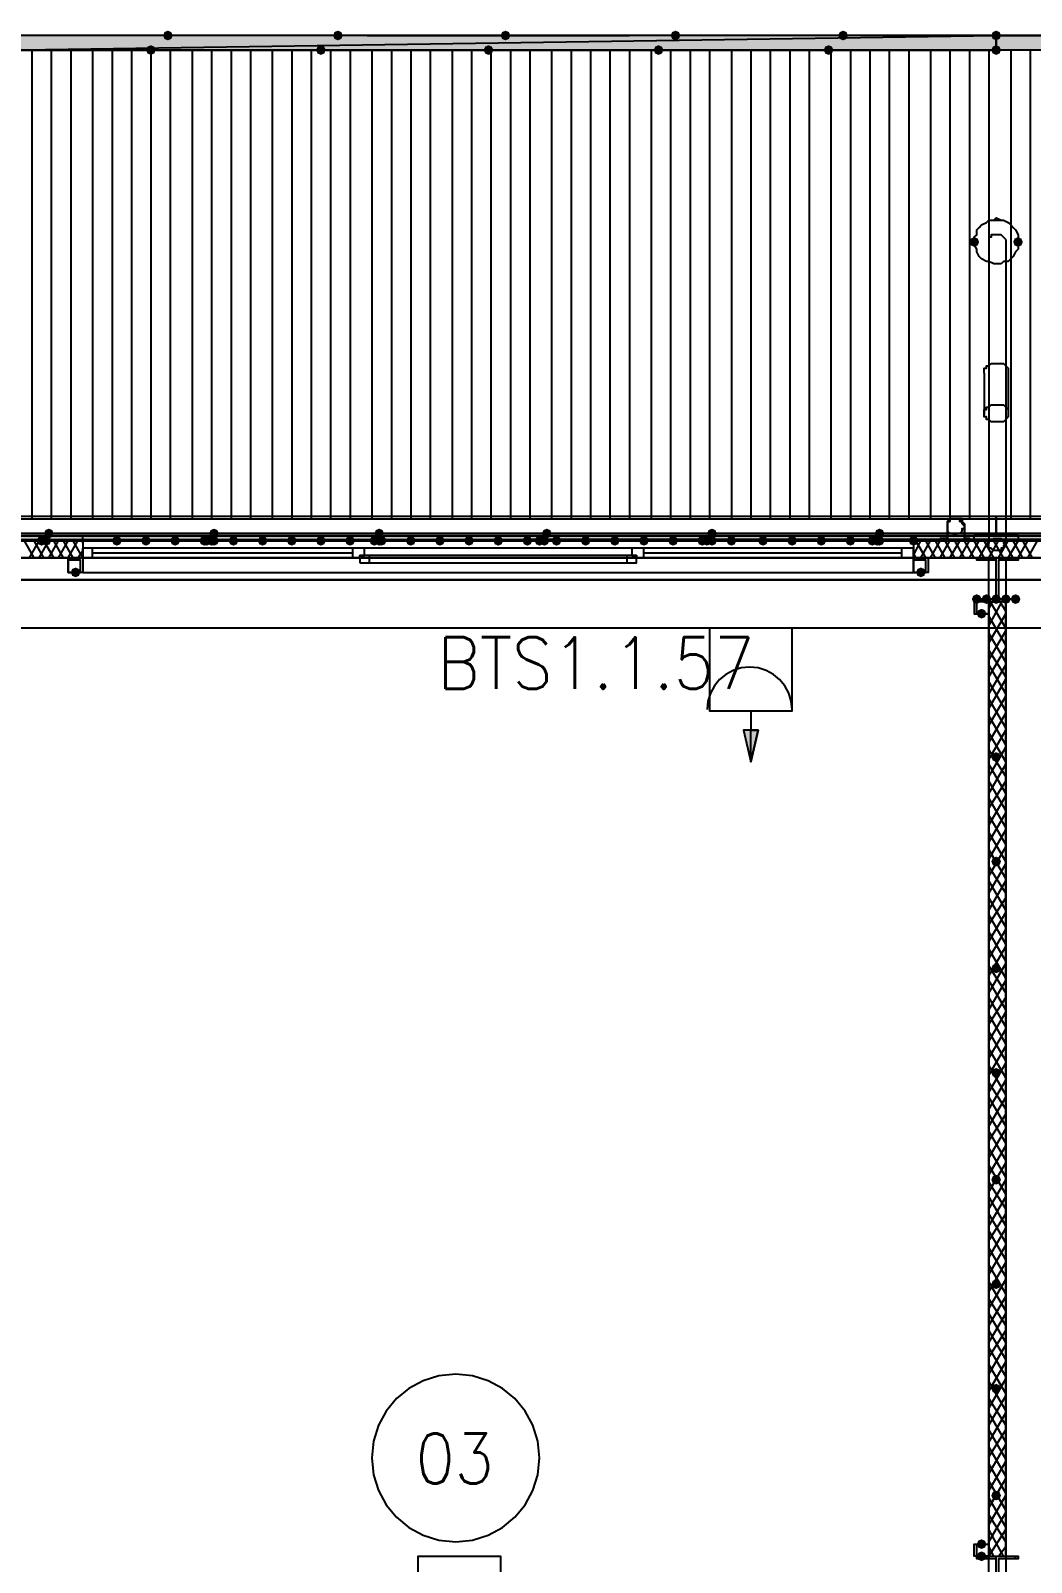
# Model space of a CAD drawing. Header units: millimetres. Extents: x 0 to 420, y 0 to 297.
# Drawn here: x 155.43 to 172.87, y 204.75 to 231.44 of the extents above; entities that cross this region are included whole.
import ezdxf

# ---------------------------------------------------------------- set-up
doc = ezdxf.new("R2010")
doc.units = ezdxf.units.MM
doc.layers.get('0').update_dxf_attribs({"linetype": 'CONTINUOUS'})
doc.styles.get("Standard").update_dxf_attribs({"font": 'STANDARD'})

msp = doc.modelspace()

# ---------------------------------------------------------------- hatches: boundary and pattern name
at = {"true_color": 0x0000fe}
for points in [[(157.903333, 231.351667), (157.878463, 231.291871), (157.818667, 231.267), (157.758871, 231.291871), (157.734, 231.351667), (157.758871, 231.411462), (157.818667, 231.436333), (157.878462, 231.411463)], [(160.866667, 231.351667), (160.841796, 231.291871), (160.782, 231.267), (160.722204, 231.291871), (160.697333, 231.351667), (160.722204, 231.411462), (160.782, 231.436333), (160.841796, 231.411463)], [(163.787667, 231.351667), (163.762796, 231.291871), (163.703, 231.267), (163.643204, 231.291871), (163.618333, 231.351667), (163.643204, 231.411462), (163.703, 231.436333), (163.762796, 231.411463)], [(166.751, 231.351667), (166.726129, 231.291871), (166.666333, 231.267), (166.606538, 231.291871), (166.581667, 231.351667), (166.606537, 231.411462), (166.666333, 231.436333), (166.726129, 231.411463)], [(169.672, 231.351667), (169.647129, 231.291871), (169.587333, 231.267), (169.527537, 231.291871), (169.502667, 231.351667), (169.527537, 231.411462), (169.587333, 231.436333), (169.647129, 231.411463)], [(172.339, 231.351667), (172.314129, 231.291871), (172.254333, 231.267), (172.194538, 231.291871), (172.169667, 231.351667), (172.194537, 231.411462), (172.254333, 231.436333), (172.314129, 231.411463)], [(172.339, 231.351667), (172.314129, 231.291871), (172.254333, 231.267), (172.194538, 231.291871), (172.169667, 231.351667), (172.194537, 231.411462), (172.254333, 231.436333), (172.314129, 231.411463)], [(157.607, 231.097667), (157.582129, 231.037871), (157.522333, 231.013), (157.462538, 231.037871), (157.437667, 231.097667), (157.462537, 231.157462), (157.522333, 231.182333), (157.582129, 231.157463)], [(160.570333, 231.097667), (160.545462, 231.037871), (160.485667, 231.013), (160.425871, 231.037871), (160.401, 231.097667), (160.425871, 231.157462), (160.485667, 231.182333), (160.545462, 231.157463)], [(163.491333, 231.097667), (163.466462, 231.037871), (163.406667, 231.013), (163.346871, 231.037871), (163.322, 231.097667), (163.346871, 231.157462), (163.406667, 231.182333), (163.466462, 231.157463)], [(166.454667, 231.097667), (166.429796, 231.037871), (166.37, 231.013), (166.310204, 231.037871), (166.285333, 231.097667), (166.310204, 231.157462), (166.37, 231.182333), (166.429796, 231.157463)], [(169.418, 231.097667), (169.393129, 231.037871), (169.333333, 231.013), (169.273538, 231.037871), (169.248667, 231.097667), (169.273537, 231.157462), (169.333333, 231.182333), (169.393129, 231.157463)], [(172.339, 231.097667), (172.314129, 231.037871), (172.254333, 231.013), (172.194538, 231.037871), (172.169667, 231.097667), (172.194537, 231.157462), (172.254333, 231.182333), (172.314129, 231.157463)], [(155.702, 222.546333), (155.677129, 222.486537), (155.617333, 222.461667), (155.557538, 222.486537), (155.532667, 222.546333), (155.557537, 222.606129), (155.617333, 222.631), (155.677129, 222.606129)], [(155.786667, 222.546333), (155.761796, 222.486537), (155.702, 222.461667), (155.642204, 222.486537), (155.617333, 222.546333), (155.642204, 222.606129), (155.702, 222.631), (155.761796, 222.606129)], [(155.786667, 222.546333), (155.761796, 222.486537), (155.702, 222.461667), (155.642204, 222.486537), (155.617333, 222.546333), (155.642204, 222.606129), (155.702, 222.631), (155.761796, 222.606129)], [(155.829, 222.673333), (155.804129, 222.613537), (155.744333, 222.588667), (155.684538, 222.613537), (155.659667, 222.673333), (155.684537, 222.733129), (155.744333, 222.758), (155.804129, 222.733129)], [(158.580667, 222.546333), (158.555796, 222.486537), (158.496, 222.461667), (158.436204, 222.486537), (158.411333, 222.546333), (158.436204, 222.606129), (158.496, 222.631), (158.555796, 222.606129)], [(158.665333, 222.546333), (158.640463, 222.486537), (158.580667, 222.461667), (158.520871, 222.486537), (158.496, 222.546333), (158.520871, 222.606129), (158.580667, 222.631), (158.640462, 222.606129)], [(158.707667, 222.673333), (158.682796, 222.613537), (158.623, 222.588667), (158.563204, 222.613537), (158.538333, 222.673333), (158.563204, 222.733129), (158.623, 222.758), (158.682796, 222.733129)], [(158.707667, 222.546333), (158.682796, 222.486537), (158.623, 222.461667), (158.563204, 222.486537), (158.538333, 222.546333), (158.563204, 222.606129), (158.623, 222.631), (158.682796, 222.606129)], [(161.501667, 222.546333), (161.476796, 222.486537), (161.417, 222.461667), (161.357204, 222.486537), (161.332333, 222.546333), (161.357204, 222.606129), (161.417, 222.631), (161.476796, 222.606129)], [(161.586333, 222.673333), (161.561462, 222.613537), (161.501667, 222.588667), (161.441871, 222.613537), (161.417, 222.673333), (161.441871, 222.733129), (161.501667, 222.758), (161.561462, 222.733129)], [(161.586333, 222.546333), (161.561462, 222.486537), (161.501667, 222.461667), (161.441871, 222.486537), (161.417, 222.546333), (161.441871, 222.606129), (161.501667, 222.631), (161.561462, 222.606129)], [(161.586333, 222.546333), (161.561462, 222.486537), (161.501667, 222.461667), (161.441871, 222.486537), (161.417, 222.546333), (161.441871, 222.606129), (161.501667, 222.631), (161.561462, 222.606129)], [(164.380333, 222.546333), (164.355462, 222.486537), (164.295667, 222.461667), (164.235871, 222.486537), (164.211, 222.546333), (164.235871, 222.606129), (164.295667, 222.631), (164.355462, 222.606129)], [(164.465, 222.546333), (164.440129, 222.486537), (164.380333, 222.461667), (164.320538, 222.486537), (164.295667, 222.546333), (164.320537, 222.606129), (164.380333, 222.631), (164.440129, 222.606129)], [(164.465, 222.546333), (164.440129, 222.486537), (164.380333, 222.461667), (164.320538, 222.486537), (164.295667, 222.546333), (164.320537, 222.606129), (164.380333, 222.631), (164.440129, 222.606129)], [(164.507333, 222.673333), (164.482463, 222.613537), (164.422667, 222.588667), (164.362871, 222.613537), (164.338, 222.673333), (164.362871, 222.733129), (164.422667, 222.758), (164.482462, 222.733129)], [(167.301333, 222.546333), (167.276462, 222.486537), (167.216667, 222.461667), (167.156871, 222.486537), (167.132, 222.546333), (167.156871, 222.606129), (167.216667, 222.631), (167.276462, 222.606129)], [(167.386, 222.673333), (167.361129, 222.613537), (167.301333, 222.588667), (167.241538, 222.613537), (167.216667, 222.673333), (167.241537, 222.733129), (167.301333, 222.758), (167.361129, 222.733129)], [(167.386, 222.546333), (167.361129, 222.486537), (167.301333, 222.461667), (167.241538, 222.486537), (167.216667, 222.546333), (167.241537, 222.606129), (167.301333, 222.631), (167.361129, 222.606129)], [(167.386, 222.546333), (167.361129, 222.486537), (167.301333, 222.461667), (167.241538, 222.486537), (167.216667, 222.546333), (167.241537, 222.606129), (167.301333, 222.631), (167.361129, 222.606129)], [(170.18, 222.546333), (170.155129, 222.486537), (170.095333, 222.461667), (170.035538, 222.486537), (170.010667, 222.546333), (170.035537, 222.606129), (170.095333, 222.631), (170.155129, 222.606129)], [(170.264667, 222.546333), (170.239796, 222.486537), (170.18, 222.461667), (170.120204, 222.486537), (170.095333, 222.546333), (170.120204, 222.606129), (170.18, 222.631), (170.239796, 222.606129)], [(170.264667, 222.546333), (170.239796, 222.486537), (170.18, 222.461667), (170.120204, 222.486537), (170.095333, 222.546333), (170.120204, 222.606129), (170.18, 222.631), (170.239796, 222.606129)], [(170.307, 222.673333), (170.282129, 222.613537), (170.222333, 222.588667), (170.162537, 222.613537), (170.137667, 222.673333), (170.162537, 222.733129), (170.222333, 222.758), (170.282129, 222.733129)]]:
    msp.add_hatch(color=0, dxfattribs=at).paths.add_polyline_path(points, flags=0)
at = {"true_color": 0x000007}
h = msp.add_hatch(color=0, dxfattribs=at)
h.paths.add_polyline_path([(172.254333, 231.097667), (154.897667, 231.097667), (172.254333, 231.351667)], flags=0)
h.paths.add_polyline_path([(154.897667, 231.097667), (172.254333, 231.351667), (154.897667, 231.351667)], flags=0)
h = msp.add_hatch(color=0, dxfattribs=at)
h.paths.add_polyline_path([(189.653333, 231.097667), (172.254333, 231.097667), (189.653333, 231.351667)], flags=0)
h.paths.add_polyline_path([(172.254333, 231.097667), (189.653333, 231.351667), (172.254333, 231.351667)], flags=0)
for points in [[(171.958, 227.753333), (171.933129, 227.693537), (171.873333, 227.668667), (171.813538, 227.693537), (171.788667, 227.753333), (171.813537, 227.813129), (171.873333, 227.838), (171.933129, 227.813129)], [(172.72, 227.753333), (172.695129, 227.693537), (172.635333, 227.668667), (172.575538, 227.693537), (172.550667, 227.753333), (172.575537, 227.813129), (172.635333, 227.838), (172.695129, 227.813129)], [(157.014333, 222.546333), (156.989463, 222.486537), (156.929667, 222.461667), (156.869871, 222.486537), (156.845, 222.546333), (156.869871, 222.606129), (156.929667, 222.631), (156.989462, 222.606129)], [(157.522333, 222.546333), (157.497462, 222.486537), (157.437667, 222.461667), (157.377871, 222.486537), (157.353, 222.546333), (157.377871, 222.606129), (157.437667, 222.631), (157.497462, 222.606129)], [(158.030333, 222.546333), (158.005463, 222.486537), (157.945667, 222.461667), (157.885871, 222.486537), (157.861, 222.546333), (157.885871, 222.606129), (157.945667, 222.631), (158.005462, 222.606129)], [(158.538333, 222.546333), (158.513463, 222.486537), (158.453667, 222.461667), (158.393871, 222.486537), (158.369, 222.546333), (158.393871, 222.606129), (158.453667, 222.631), (158.513462, 222.606129)], [(159.046333, 222.546333), (159.021462, 222.486537), (158.961667, 222.461667), (158.901871, 222.486537), (158.877, 222.546333), (158.901871, 222.606129), (158.961667, 222.631), (159.021462, 222.606129)], [(159.554333, 222.546333), (159.529462, 222.486537), (159.469667, 222.461667), (159.409871, 222.486537), (159.385, 222.546333), (159.409871, 222.606129), (159.469667, 222.631), (159.529462, 222.606129)], [(160.062333, 222.546333), (160.037463, 222.486537), (159.977667, 222.461667), (159.917871, 222.486537), (159.893, 222.546333), (159.917871, 222.606129), (159.977667, 222.631), (160.037462, 222.606129)], [(160.570333, 222.546333), (160.545462, 222.486537), (160.485667, 222.461667), (160.425871, 222.486537), (160.401, 222.546333), (160.425871, 222.606129), (160.485667, 222.631), (160.545462, 222.606129)], [(161.078333, 222.546333), (161.053462, 222.486537), (160.993667, 222.461667), (160.933871, 222.486537), (160.909, 222.546333), (160.933871, 222.606129), (160.993667, 222.631), (161.053462, 222.606129)], [(161.628667, 222.546333), (161.603796, 222.486537), (161.544, 222.461667), (161.484204, 222.486537), (161.459333, 222.546333), (161.484204, 222.606129), (161.544, 222.631), (161.603796, 222.606129)], [(162.136667, 222.546333), (162.111796, 222.486537), (162.052, 222.461667), (161.992204, 222.486537), (161.967333, 222.546333), (161.992204, 222.606129), (162.052, 222.631), (162.111796, 222.606129)], [(162.644667, 222.546333), (162.619796, 222.486537), (162.56, 222.461667), (162.500204, 222.486537), (162.475333, 222.546333), (162.500204, 222.606129), (162.56, 222.631), (162.619796, 222.606129)], [(163.152667, 222.546333), (163.127796, 222.486537), (163.068, 222.461667), (163.008204, 222.486537), (162.983333, 222.546333), (163.008204, 222.606129), (163.068, 222.631), (163.127796, 222.606129)], [(163.660667, 222.546333), (163.635796, 222.486537), (163.576, 222.461667), (163.516204, 222.486537), (163.491333, 222.546333), (163.516204, 222.606129), (163.576, 222.631), (163.635796, 222.606129)], [(164.168667, 222.546333), (164.143796, 222.486537), (164.084, 222.461667), (164.024204, 222.486537), (163.999333, 222.546333), (164.024204, 222.606129), (164.084, 222.631), (164.143796, 222.606129)], [(164.676667, 222.546333), (164.651796, 222.486537), (164.592, 222.461667), (164.532204, 222.486537), (164.507333, 222.546333), (164.532204, 222.606129), (164.592, 222.631), (164.651796, 222.606129)], [(165.184667, 222.546333), (165.159796, 222.486537), (165.1, 222.461667), (165.040204, 222.486537), (165.015333, 222.546333), (165.040204, 222.606129), (165.1, 222.631), (165.159796, 222.606129)], [(165.692667, 222.546333), (165.667796, 222.486537), (165.608, 222.461667), (165.548204, 222.486537), (165.523333, 222.546333), (165.548204, 222.606129), (165.608, 222.631), (165.667796, 222.606129)], [(166.200667, 222.546333), (166.175796, 222.486537), (166.116, 222.461667), (166.056204, 222.486537), (166.031333, 222.546333), (166.056204, 222.606129), (166.116, 222.631), (166.175796, 222.606129)], [(166.708667, 222.546333), (166.683796, 222.486537), (166.624, 222.461667), (166.564204, 222.486537), (166.539333, 222.546333), (166.564204, 222.606129), (166.624, 222.631), (166.683796, 222.606129)], [(167.216667, 222.546333), (167.191796, 222.486537), (167.132, 222.461667), (167.072204, 222.486537), (167.047333, 222.546333), (167.072204, 222.606129), (167.132, 222.631), (167.191796, 222.606129)], [(167.724667, 222.546333), (167.699796, 222.486537), (167.64, 222.461667), (167.580204, 222.486537), (167.555333, 222.546333), (167.580204, 222.606129), (167.64, 222.631), (167.699796, 222.606129)], [(168.275, 222.546333), (168.250129, 222.486537), (168.190333, 222.461667), (168.130538, 222.486537), (168.105667, 222.546333), (168.130537, 222.606129), (168.190333, 222.631), (168.250129, 222.606129)], [(168.783, 222.546333), (168.758129, 222.486537), (168.698333, 222.461667), (168.638537, 222.486537), (168.613667, 222.546333), (168.638537, 222.606129), (168.698333, 222.631), (168.758129, 222.606129)], [(169.291, 222.546333), (169.266129, 222.486537), (169.206333, 222.461667), (169.146538, 222.486537), (169.121667, 222.546333), (169.146537, 222.606129), (169.206333, 222.631), (169.266129, 222.606129)], [(169.799, 222.546333), (169.774129, 222.486537), (169.714333, 222.461667), (169.654538, 222.486537), (169.629667, 222.546333), (169.654537, 222.606129), (169.714333, 222.631), (169.774129, 222.606129)], [(170.307, 222.546333), (170.282129, 222.486537), (170.222333, 222.461667), (170.162537, 222.486537), (170.137667, 222.546333), (170.162537, 222.606129), (170.222333, 222.631), (170.282129, 222.606129)], [(170.899667, 222.546333), (170.874796, 222.486537), (170.815, 222.461667), (170.755204, 222.486537), (170.730333, 222.546333), (170.755204, 222.606129), (170.815, 222.631), (170.874796, 222.606129)], [(156.294667, 221.996), (156.269796, 221.936204), (156.21, 221.911333), (156.150204, 221.936204), (156.125333, 221.996), (156.150204, 222.055796), (156.21, 222.080667), (156.269796, 222.055796)], [(171.026667, 221.996), (171.001796, 221.936204), (170.942, 221.911333), (170.882204, 221.936204), (170.857333, 221.996), (170.882204, 222.055796), (170.942, 222.080667), (171.001796, 222.055796)], [(172.000333, 221.530333), (171.975462, 221.470537), (171.915667, 221.445667), (171.855871, 221.470537), (171.831, 221.530333), (171.855871, 221.590129), (171.915667, 221.615), (171.975462, 221.590129)], [(172.169667, 221.530333), (172.144796, 221.470537), (172.085, 221.445667), (172.025204, 221.470537), (172.000333, 221.530333), (172.025204, 221.590129), (172.085, 221.615), (172.144796, 221.590129)], [(172.339, 221.530333), (172.314129, 221.470537), (172.254333, 221.445667), (172.194538, 221.470537), (172.169667, 221.530333), (172.194537, 221.590129), (172.254333, 221.615), (172.314129, 221.590129)], [(172.508333, 221.530333), (172.483463, 221.470537), (172.423667, 221.445667), (172.363871, 221.470537), (172.339, 221.530333), (172.363871, 221.590129), (172.423667, 221.615), (172.483462, 221.590129)], [(172.677667, 221.530333), (172.652796, 221.470537), (172.593, 221.445667), (172.533204, 221.470537), (172.508333, 221.530333), (172.533204, 221.590129), (172.593, 221.615), (172.652796, 221.590129)], [(172.085, 221.276333), (172.060129, 221.216537), (172.000333, 221.191667), (171.940538, 221.216537), (171.915667, 221.276333), (171.940537, 221.336129), (172.000333, 221.361), (172.060129, 221.336129)], [(172.339, 218.778667), (172.314129, 218.718871), (172.254333, 218.694), (172.194538, 218.718871), (172.169667, 218.778667), (172.194537, 218.838462), (172.254333, 218.863333), (172.314129, 218.838463)], [(172.339, 216.958333), (172.314129, 216.898537), (172.254333, 216.873667), (172.194538, 216.898537), (172.169667, 216.958333), (172.194537, 217.018129), (172.254333, 217.043), (172.314129, 217.018129)], [(172.339, 215.095667), (172.314129, 215.035871), (172.254333, 215.011), (172.194538, 215.035871), (172.169667, 215.095667), (172.194537, 215.155462), (172.254333, 215.180333), (172.314129, 215.155463)], [(172.339, 213.275333), (172.314129, 213.215537), (172.254333, 213.190667), (172.194538, 213.215537), (172.169667, 213.275333), (172.194537, 213.335129), (172.254333, 213.36), (172.314129, 213.335129)], [(172.339, 211.412667), (172.314129, 211.352871), (172.254333, 211.328), (172.194538, 211.352871), (172.169667, 211.412667), (172.194537, 211.472462), (172.254333, 211.497333), (172.314129, 211.472463)], [(172.339, 209.592333), (172.314129, 209.532537), (172.254333, 209.507667), (172.194538, 209.532537), (172.169667, 209.592333), (172.194537, 209.652129), (172.254333, 209.677), (172.314129, 209.652129)], [(172.339, 207.772), (172.314129, 207.712204), (172.254333, 207.687333), (172.194538, 207.712204), (172.169667, 207.772), (172.194537, 207.831796), (172.254333, 207.856667), (172.314129, 207.831796)], [(172.339, 205.909333), (172.314129, 205.849538), (172.254333, 205.824667), (172.194538, 205.849538), (172.169667, 205.909333), (172.194537, 205.969129), (172.254333, 205.994), (172.314129, 205.969129)], [(172.085, 205.062667), (172.060129, 205.002871), (172.000333, 204.978), (171.940538, 205.002871), (171.915667, 205.062667), (171.940537, 205.122462), (172.000333, 205.147333), (172.060129, 205.122463)], [(172.085, 204.851), (172.060129, 204.791204), (172.000333, 204.766333), (171.940538, 204.791204), (171.915667, 204.851), (171.940537, 204.910796), (172.000333, 204.935667), (172.060129, 204.910796)]]:
    msp.add_hatch(color=0, dxfattribs=at).paths.add_polyline_path(points, flags=0)
h = msp.add_hatch(color=0, dxfattribs=at)
h.paths.add_polyline_path([(119.507, 222.673333), (381.550333, 222.673333), (119.507, 222.546333)], flags=0)
h.paths.add_polyline_path([(381.550333, 222.673333), (119.507, 222.546333), (381.550333, 222.546333)], flags=0)
at = {"true_color": 0x000006}
h = msp.add_hatch(color=0, dxfattribs=at)
h.paths.add_polyline_path([(168.105668, 219.244332), (167.978668, 218.693999), (167.978668, 219.244332)], flags=0)
h.paths.add_polyline_path([(167.978668, 218.693999), (167.978668, 219.244332), (167.851668, 219.244332)], flags=0)

# ---------------------------------------------------------------- linework, layer by layer
at = {"color": 0, "true_color": 0x000007}
for points in [[(172.254333, 231.351667), (154.897667, 231.351667)], [(161.29, 231.351667), (165.862, 231.351667)], [(189.653333, 231.351667), (172.254333, 231.351667)], [(171.873333, 227.753333), (171.873333, 227.838), (171.915667, 227.880333), (171.915667, 227.965), (171.958, 228.007333), (172.000333, 228.049667), (172.085, 228.092), (172.127333, 228.134333), (172.212, 228.134333), (172.254333, 228.176667), (172.339, 228.134333), (172.381333, 228.134333), (172.466, 228.092), (172.508333, 228.049667), (172.550667, 228.007333), (172.593, 227.965), (172.635333, 227.880333), (172.635333, 227.838), (172.635333, 227.753333)], [(172.423667, 227.795667), (172.381333, 227.838), (172.339, 227.880333), (172.296667, 227.880333), (172.254333, 227.880333), (172.212, 227.880333), (172.169667, 227.880333), (172.169667, 227.838), (172.127333, 227.838), (172.127333, 227.795667)], [(172.127333, 227.795667), (172.127333, 222.504)], [(172.423667, 227.795667), (172.423667, 222.504)], [(172.042667, 225.467333), (172.042667, 225.509667), (172.042667, 225.552), (172.085, 225.552), (172.085, 225.594333), (172.127333, 225.594333), (172.169667, 225.636667), (172.212, 225.636667), (172.254333, 225.636667), (172.296667, 225.636667), (172.339, 225.636667), (172.381333, 225.636667), (172.423667, 225.594333), (172.466, 225.552), (172.466, 225.509667), (172.466, 225.467333)], [(172.042667, 225.467333), (172.042667, 224.747667)], [(172.466, 225.467333), (172.466, 224.747667)], [(156.337, 222.546333), (156.337, 222.631), (170.815, 222.631), (170.815, 222.546333)], [(172.635333, 222.631), (172.593, 222.631), (172.550667, 222.631), (172.508333, 222.631), (172.466, 222.631), (172.381333, 222.631), (172.339, 222.631), (172.254333, 222.631), (172.212, 222.631), (172.127333, 222.631), (172.085, 222.631), (172.000333, 222.631), (171.958, 222.631), (171.915667, 222.631), (171.873333, 222.631)], [(172.635333, 222.631), (172.635333, 222.546333), (172.593, 222.546333), (172.550667, 222.546333), (172.508333, 222.546333), (172.466, 222.546333), (172.381333, 222.546333), (172.339, 222.546333), (172.254333, 222.546333), (172.212, 222.546333), (172.127333, 222.546333), (172.085, 222.546333), (172.000333, 222.546333), (171.958, 222.546333), (171.915667, 222.546333), (171.873333, 222.546333), (171.873333, 222.631)], [(119.507, 222.546333), (381.550333, 222.546333), (119.507, 222.546333), (381.550333, 222.546333)], [(119.507, 222.546333), (381.550333, 222.546333)], [(119.507, 222.546333), (381.550333, 222.546333)], [(156.337, 222.546333), (153.416, 222.546333)], [(155.490333, 222.25), (155.321, 222.546333)], [(155.405667, 222.25), (155.575, 222.546333)], [(155.659667, 222.25), (155.490333, 222.546333)], [(155.575, 222.25), (155.744333, 222.546333)], [(155.829, 222.25), (155.659667, 222.546333)], [(155.744333, 222.25), (155.913667, 222.546333)], [(155.998333, 222.25), (155.829, 222.546333)], [(155.913667, 222.25), (156.083, 222.546333)], [(156.167667, 222.25), (155.998333, 222.546333)], [(156.083, 222.25), (156.252333, 222.546333)], [(156.337, 222.25), (156.167667, 222.546333)], [(156.252333, 222.25), (156.337, 222.377)], [(156.337, 222.504), (156.337, 222.546333)], [(156.337, 222.546333), (156.337, 222.419333), (156.337, 222.25)], [(156.337, 222.546333), (156.337, 222.419333)], [(156.337, 222.25), (156.506333, 222.25), (156.506333, 222.419333), (156.337, 222.419333)], [(161.036, 222.419333), (156.506333, 222.419333)], [(161.120667, 222.419333), (161.036, 222.419333), (161.036, 222.25), (161.120667, 222.25)], [(161.120667, 222.25), (161.163, 222.25), (161.163, 222.292333), (161.247667, 222.292333), (161.247667, 222.419333), (161.120667, 222.419333)], [(165.904333, 222.419333), (161.247667, 222.419333)], [(165.989, 222.419333), (165.904333, 222.419333), (165.904333, 222.292333), (165.989, 222.292333), (165.989, 222.25)], [(165.989, 222.25), (166.116, 222.25), (166.116, 222.419333), (165.989, 222.419333)], [(170.603333, 222.419333), (166.116, 222.419333)], [(170.815, 222.419333), (170.603333, 222.419333), (170.603333, 222.25), (170.815, 222.25)], [(170.815, 222.292333), (170.942, 222.546333)], [(170.815, 222.546333), (170.815, 222.419333), (170.815, 222.25)], [(170.815, 222.546333), (170.815, 222.419333)], [(173.736, 222.546333), (170.815, 222.546333)], [(171.026667, 222.25), (170.857333, 222.546333)], [(170.942, 222.25), (171.111333, 222.546333)], [(171.196, 222.25), (171.026667, 222.546333)], [(171.111333, 222.25), (171.280667, 222.546333)], [(171.365333, 222.25), (171.196, 222.546333)], [(171.280667, 222.25), (171.45, 222.546333)], [(171.534667, 222.25), (171.365333, 222.546333)], [(171.45, 222.25), (171.619333, 222.546333)], [(171.704, 222.25), (171.534667, 222.546333)], [(171.619333, 222.25), (171.788667, 222.546333)], [(171.873333, 222.25), (171.704, 222.546333)], [(171.788667, 222.25), (171.958, 222.546333)], [(172.042667, 222.25), (171.873333, 222.546333)], [(171.958, 222.25), (172.127333, 222.546333)], [(172.212, 222.25), (172.042667, 222.546333)], [(172.127333, 222.25), (172.296667, 222.546333)], [(172.381333, 222.25), (172.212, 222.546333)], [(172.296667, 222.25), (172.466, 222.546333)], [(172.550667, 222.25), (172.381333, 222.546333)], [(172.466, 222.25), (172.635333, 222.546333)], [(172.72, 222.25), (172.550667, 222.546333)], [(172.635333, 222.25), (172.804667, 222.546333)], [(172.889333, 222.25), (172.72, 222.546333)], [(172.804667, 222.25), (172.974, 222.546333)], [(153.416, 222.25), (156.337, 222.25)], [(156.21, 222.25), (156.21, 222.207667)], [(163.576, 222.25), (156.337, 222.25), (156.337, 222.123)], [(163.576, 222.25), (156.337, 222.25), (156.337, 222.123)], [(156.337, 222.25), (170.815, 222.25)], [(156.337, 222.123), (156.337, 221.996), (163.576, 221.996)], [(156.337, 222.123), (156.337, 221.996), (163.576, 221.996)], [(156.506333, 222.334667), (161.036, 222.334667)], [(156.506333, 222.25), (161.036, 222.25)], [(165.819667, 222.292333), (161.332333, 222.292333)], [(161.332333, 222.25), (165.819667, 222.25)], [(161.332333, 222.165333), (165.819667, 222.165333)], [(161.332333, 222.165333), (165.819667, 222.165333)], [(170.815, 222.123), (170.815, 222.25), (163.576, 222.25)], [(170.815, 222.123), (170.815, 222.25), (163.576, 222.25)], [(163.576, 221.996), (170.815, 221.996), (170.815, 222.123)], [(163.576, 221.996), (170.815, 221.996), (170.815, 222.123)], [(166.116, 222.334667), (170.603333, 222.334667)], [(166.116, 222.25), (170.603333, 222.25)], [(170.857333, 222.25), (170.815, 222.334667)], [(170.815, 222.25), (173.736, 222.25)], [(170.942, 222.25), (170.942, 222.207667)], [(171.915667, 222.207667), (171.915667, 222.25)], [(172.085, 222.207667), (172.085, 222.25)], [(172.254333, 221.530333), (172.254333, 222.25)], [(172.423667, 222.207667), (172.423667, 222.25)], [(172.593, 222.207667), (172.593, 222.25)], [(172.000333, 221.530333), (172.000333, 221.488)], [(172.127333, 221.361), (172.212, 221.530333)], [(172.127333, 221.064667), (172.381333, 221.530333)], [(172.423667, 221.022333), (172.127333, 221.530333)], [(172.127333, 220.768333), (172.423667, 221.276333)], [(172.423667, 221.318667), (172.296667, 221.530333)], [(172.423667, 220.726), (172.127333, 221.234)], [(172.127333, 220.472), (172.423667, 220.98)], [(172.423667, 220.429667), (172.127333, 220.937667)], [(172.127333, 220.175667), (172.423667, 220.683667)], [(172.423667, 220.175667), (172.127333, 220.641333)], [(172.127333, 219.879333), (172.423667, 220.387333)], [(172.423667, 219.879333), (172.127333, 220.387333)], [(172.127333, 219.625333), (172.423667, 220.133333)], [(172.423667, 219.583), (172.127333, 220.091)], [(172.127333, 219.329), (172.423667, 219.837)], [(172.423667, 219.286667), (172.127333, 219.794667)], [(172.127333, 219.032667), (172.423667, 219.540667)], [(172.423667, 218.990333), (172.127333, 219.498333)], [(172.127333, 218.736333), (172.423667, 219.244333)], [(172.423667, 218.694), (172.127333, 219.202)], [(172.127333, 218.44), (172.423667, 218.948)], [(172.423667, 218.44), (172.127333, 218.905667)], [(172.127333, 218.143667), (172.423667, 218.651667)], [(172.423667, 218.143667), (172.127333, 218.651667)], [(172.127333, 217.889667), (172.423667, 218.355333)], [(172.423667, 217.847333), (172.127333, 218.355333)], [(172.127333, 217.593333), (172.423667, 218.101333)], [(172.423667, 217.551), (172.127333, 218.059)], [(172.127333, 217.297), (172.423667, 217.805)], [(172.423667, 217.254667), (172.127333, 217.762667)], [(172.127333, 217.000667), (172.423667, 217.508667)], [(172.423667, 216.958333), (172.127333, 217.466333)], [(172.127333, 216.704333), (172.423667, 217.212333)], [(172.423667, 216.662), (172.127333, 217.17)], [(172.127333, 216.408), (172.423667, 216.916)], [(172.423667, 216.408), (172.127333, 216.873667)], [(172.127333, 216.111667), (172.423667, 216.619667)], [(172.423667, 216.111667), (172.127333, 216.619667)], [(172.127333, 215.857667), (172.423667, 216.323333)], [(172.423667, 215.815333), (172.127333, 216.323333)], [(172.127333, 215.561333), (172.423667, 216.069333)], [(172.423667, 215.519), (172.127333, 216.027)], [(172.127333, 215.265), (172.423667, 215.773)], [(172.423667, 215.222667), (172.127333, 215.730667)], [(172.127333, 214.968667), (172.423667, 215.476667)], [(172.423667, 214.926333), (172.127333, 215.434333)], [(172.127333, 214.672333), (172.423667, 215.180333)], [(172.423667, 214.672333), (172.127333, 215.138)], [(172.127333, 214.376), (172.423667, 214.884)], [(172.423667, 214.376), (172.127333, 214.884)], [(172.127333, 214.122), (172.423667, 214.587667)], [(172.423667, 214.079667), (172.127333, 214.587667)], [(172.127333, 213.825667), (172.423667, 214.333667)], [(172.423667, 213.783333), (172.127333, 214.291333)], [(172.127333, 213.529333), (172.423667, 214.037333)], [(172.423667, 213.487), (172.127333, 213.995)], [(172.127333, 213.233), (172.423667, 213.741)], [(172.423667, 213.190667), (172.127333, 213.698667)], [(172.127333, 212.936667), (172.423667, 213.444667)], [(172.423667, 212.894333), (172.127333, 213.402333)], [(172.127333, 212.640333), (172.423667, 213.148333)], [(172.423667, 212.640333), (172.127333, 213.106)], [(172.127333, 212.344), (172.423667, 212.852)], [(172.423667, 212.344), (172.127333, 212.852)], [(172.127333, 212.09), (172.423667, 212.555667)], [(172.423667, 212.047667), (172.127333, 212.555667)], [(172.127333, 211.793667), (172.423667, 212.301667)], [(172.423667, 211.751333), (172.127333, 212.259333)], [(172.127333, 211.497333), (172.423667, 212.005333)], [(172.423667, 211.455), (172.127333, 211.963)], [(172.127333, 211.201), (172.423667, 211.709)], [(172.423667, 211.158667), (172.127333, 211.666667)], [(172.127333, 210.904667), (172.423667, 211.412667)], [(172.423667, 210.904667), (172.127333, 211.370333)], [(172.127333, 210.608333), (172.423667, 211.116333)], [(172.423667, 210.608333), (172.127333, 211.116333)], [(172.127333, 210.354333), (172.423667, 210.82)], [(172.423667, 210.312), (172.127333, 210.82)], [(172.127333, 210.058), (172.423667, 210.566)], [(172.423667, 210.015667), (172.127333, 210.523667)], [(172.127333, 209.761667), (172.423667, 210.269667)], [(172.423667, 209.719333), (172.127333, 210.227333)], [(172.127333, 209.465333), (172.423667, 209.973333)], [(172.423667, 209.423), (172.127333, 209.931)], [(172.127333, 209.169), (172.423667, 209.677)], [(172.423667, 209.126667), (172.127333, 209.634667)], [(172.127333, 208.872667), (172.423667, 209.380667)], [(172.423667, 208.872667), (172.127333, 209.338333)], [(172.127333, 208.576333), (172.423667, 209.084333)], [(172.423667, 208.576333), (172.127333, 209.084333)], [(172.127333, 208.322333), (172.423667, 208.788)], [(172.423667, 208.28), (172.127333, 208.788)], [(172.127333, 208.026), (172.423667, 208.534)], [(172.423667, 207.983667), (172.127333, 208.491667)], [(172.127333, 207.729667), (172.423667, 208.237667)], [(172.423667, 207.687333), (172.127333, 208.195333)], [(164.295667, 206.5655), (164.265995, 206.859844), (164.180894, 207.133996), (164.046238, 207.382083), (163.867899, 207.598232), (163.651749, 207.776572), (163.403662, 207.911228), (163.12951, 207.996328), (162.835167, 208.026), (162.540823, 207.996328), (162.266671, 207.911228), (162.018584, 207.776572), (161.802434, 207.598232), (161.624095, 207.382083), (161.489439, 207.133996), (161.404339, 206.859844), (161.374667, 206.5655)], [(172.127333, 207.433333), (172.423667, 207.941333)], [(172.423667, 207.391), (172.127333, 207.899)], [(172.127333, 207.137), (172.423667, 207.645)], [(172.423667, 207.137), (172.127333, 207.602667)], [(172.127333, 206.840667), (172.423667, 207.348667)], [(172.423667, 206.840667), (172.127333, 207.348667)], [(172.127333, 206.586667), (172.423667, 207.052333)], [(172.423667, 206.544333), (172.127333, 207.052333)], [(172.127333, 206.290333), (172.423667, 206.798333)], [(172.423667, 206.248), (172.127333, 206.756)], [(161.374667, 206.5655), (161.404339, 206.271156), (161.489439, 205.997004), (161.624095, 205.748917), (161.802434, 205.532768), (162.018584, 205.354428), (162.266671, 205.219772), (162.540823, 205.134672), (162.835167, 205.105), (163.12951, 205.134672), (163.403662, 205.219772), (163.651749, 205.354428), (163.867899, 205.532768), (164.046238, 205.748917), (164.180894, 205.997004), (164.265995, 206.271156), (164.295667, 206.5655)], [(172.127333, 205.994), (172.423667, 206.502)], [(172.423667, 205.951667), (172.127333, 206.459667)], [(172.127333, 205.697667), (172.423667, 206.205667)], [(172.423667, 205.655333), (172.127333, 206.163333)], [(172.127333, 205.401333), (172.423667, 205.909333)], [(172.423667, 205.359), (172.127333, 205.867)], [(172.127333, 205.105), (172.423667, 205.613)], [(172.423667, 205.105), (172.127333, 205.570667)], [(172.127333, 204.851), (172.423667, 205.316667)], [(172.381333, 204.851), (172.127333, 205.316667)], [(172.212, 204.851), (172.127333, 205.020333)], [(172.296667, 204.851), (172.423667, 205.020333)], [(162.179001, 204.850999), (163.618334, 204.850999)], [(171.915667, 204.808667), (171.915667, 204.851)], [(172.085, 204.808667), (172.085, 204.851)], [(172.254333, 204.131333), (172.254333, 204.851)], [(172.423667, 204.808667), (172.423667, 204.851)], [(172.593, 204.808667), (172.593, 204.851)]]:
    msp.add_lwpolyline(points, dxfattribs=at)
for points in [[(172.254333, 231.097667), (154.897667, 231.097667), (172.254333, 231.351667)], [(154.897667, 231.097667), (172.254333, 231.351667), (154.897667, 231.351667)], [(241.808, 231.351667), (241.808, 231.097667), (224.451333, 231.097667), (224.451333, 231.351667), (224.451333, 231.097667), (207.052333, 231.097667), (207.052333, 231.351667), (207.052333, 231.097667), (189.653333, 231.097667), (189.653333, 231.351667), (189.653333, 231.097667), (172.254333, 231.097667), (172.254333, 231.351667), (154.897667, 231.351667), (154.897667, 231.097667), (172.254333, 231.097667), (172.254333, 231.351667), (189.653333, 231.351667), (207.052333, 231.351667), (224.451333, 231.351667)], [(165.862, 231.351667), (161.29, 231.351667)], [(189.653333, 231.097667), (172.254333, 231.097667), (189.653333, 231.351667)], [(172.254333, 231.097667), (189.653333, 231.351667), (172.254333, 231.351667)], [(381.550333, 230.505), (381.550333, 231.097667), (119.507, 231.097667), (119.507, 230.505), (119.507, 223.52), (119.507, 222.927333), (381.550333, 222.927333), (381.550333, 223.52)], [(172.339, 227.372333), (172.254333, 227.372333), (172.212, 227.372333), (172.127333, 227.414667), (172.085, 227.414667), (172.000333, 227.457), (171.958, 227.499333), (171.915667, 227.584), (171.915667, 227.626333), (171.873333, 227.711), (171.873333, 227.753333), (171.873333, 227.838), (171.915667, 227.880333), (171.915667, 227.965), (171.958, 228.007333), (172.000333, 228.049667), (172.085, 228.092), (172.127333, 228.134333), (172.212, 228.134333), (172.254333, 228.134333), (172.339, 228.134333), (172.381333, 228.134333), (172.466, 228.092), (172.508333, 228.049667), (172.550667, 228.007333), (172.593, 227.965), (172.635333, 227.880333), (172.635333, 227.838), (172.635333, 227.753333), (172.635333, 227.711), (172.635333, 227.626333), (172.593, 227.584), (172.550667, 227.499333), (172.508333, 227.457), (172.466, 227.414667), (172.381333, 227.414667)], [(172.296667, 224.620667), (172.254333, 224.620667), (172.212, 224.620667), (172.169667, 224.620667), (172.127333, 224.663), (172.085, 224.663), (172.085, 224.705333), (172.042667, 224.705333), (172.042667, 224.747667), (172.042667, 224.79), (172.042667, 224.832333), (172.085, 224.832333), (172.085, 224.874667), (172.127333, 224.874667), (172.169667, 224.917), (172.212, 224.917), (172.254333, 224.917), (172.296667, 224.917), (172.339, 224.917), (172.381333, 224.917), (172.423667, 224.874667), (172.466, 224.832333), (172.466, 224.79), (172.466, 224.747667), (172.466, 224.705333), (172.423667, 224.663), (172.381333, 224.620667), (172.339, 224.620667)], [(154.855333, 222.631), (172.254333, 222.631), (172.254333, 222.969667), (154.855333, 222.969667)], [(171.788667, 222.588667), (171.704, 222.588667), (171.704, 222.800333), (171.704, 222.842667), (171.661667, 222.885), (171.661667, 222.927333), (171.619333, 222.927333), (171.577, 222.927333), (171.534667, 222.927333), (171.492333, 222.927333), (171.45, 222.927333), (171.407667, 222.885), (171.407667, 222.842667), (171.407667, 222.800333), (171.407667, 222.588667), (171.280667, 222.588667), (171.407667, 222.588667), (171.407667, 222.800333), (171.407667, 222.842667), (171.407667, 222.885), (171.45, 222.885), (171.45, 222.927333), (171.492333, 222.927333), (171.534667, 222.927333), (171.577, 222.927333), (171.619333, 222.927333), (171.619333, 222.885), (171.661667, 222.885), (171.661667, 222.842667), (171.704, 222.800333), (171.704, 222.588667), (171.788667, 222.588667), (171.704, 222.588667), (171.704, 222.800333), (171.704, 222.842667), (171.661667, 222.885), (171.661667, 222.927333), (171.619333, 222.927333), (171.577, 222.927333), (171.534667, 222.927333), (171.492333, 222.927333), (171.45, 222.927333), (171.407667, 222.885), (171.407667, 222.842667), (171.407667, 222.800333), (171.407667, 222.588667), (171.280667, 222.588667), (171.407667, 222.588667), (171.407667, 222.800333), (171.407667, 222.842667), (171.407667, 222.885), (171.45, 222.885), (171.45, 222.927333), (171.492333, 222.927333), (171.534667, 222.927333), (171.577, 222.927333), (171.619333, 222.927333), (171.619333, 222.885), (171.661667, 222.885), (171.661667, 222.842667), (171.704, 222.800333), (171.704, 222.588667), (171.788667, 222.588667), (171.704, 222.588667), (171.704, 222.800333), (171.661667, 222.842667), (171.661667, 222.885), (171.619333, 222.885), (171.619333, 222.927333), (171.577, 222.927333), (171.534667, 222.927333), (171.492333, 222.927333), (171.45, 222.927333), (171.45, 222.885), (171.407667, 222.885), (171.407667, 222.842667), (171.407667, 222.800333), (171.407667, 222.588667), (171.280667, 222.588667), (171.407667, 222.588667), (171.407667, 222.800333), (171.407667, 222.842667), (171.407667, 222.885), (171.45, 222.927333), (171.492333, 222.927333), (171.534667, 222.927333), (171.577, 222.927333), (171.619333, 222.927333), (171.661667, 222.927333), (171.661667, 222.885), (171.704, 222.842667), (171.704, 222.800333), (171.704, 222.588667)], [(171.407667, 222.800333), (171.407667, 222.758), (171.407667, 222.715667), (171.45, 222.673333), (171.492333, 222.673333), (171.534667, 222.631), (171.577, 222.673333), (171.619333, 222.673333), (171.661667, 222.715667), (171.661667, 222.758), (171.704, 222.758), (171.704, 222.800333), (171.661667, 222.842667), (171.661667, 222.885), (171.619333, 222.885), (171.619333, 222.927333), (171.577, 222.927333), (171.534667, 222.927333), (171.492333, 222.927333), (171.45, 222.927333), (171.45, 222.885), (171.407667, 222.885), (171.407667, 222.842667)], [(171.704, 222.800333), (171.661667, 222.842667), (171.661667, 222.885), (171.619333, 222.885), (171.619333, 222.927333), (171.577, 222.927333), (171.534667, 222.927333), (171.492333, 222.927333), (171.45, 222.927333), (171.45, 222.885), (171.407667, 222.885), (171.407667, 222.842667), (171.407667, 222.800333), (171.407667, 222.758), (171.407667, 222.715667), (171.45, 222.673333), (171.492333, 222.673333), (171.534667, 222.631), (171.577, 222.673333), (171.619333, 222.673333), (171.661667, 222.715667), (171.661667, 222.758), (171.704, 222.758)], [(172.254333, 222.631), (189.653333, 222.631), (189.653333, 222.969667), (172.254333, 222.969667)], [(119.507, 222.673333), (381.550333, 222.673333), (119.507, 222.546333)], [(381.550333, 222.673333), (119.507, 222.546333), (381.550333, 222.546333)], [(119.507, 222.673333), (119.507, 222.546333), (381.550333, 222.546333), (381.550333, 222.673333)], [(156.337, 222.25), (156.337, 222.419333)], [(170.815, 222.25), (170.815, 222.419333)], [(172.296667, 222.377), (172.254333, 222.377), (172.212, 222.377), (172.169667, 222.419333), (172.127333, 222.419333), (172.127333, 222.461667), (172.127333, 222.504), (172.127333, 222.546333), (172.169667, 222.546333), (172.212, 222.588667), (172.254333, 222.588667), (172.296667, 222.588667), (172.339, 222.588667), (172.339, 222.546333), (172.381333, 222.546333), (172.381333, 222.504), (172.423667, 222.504), (172.423667, 222.461667), (172.381333, 222.461667), (172.381333, 222.419333), (172.339, 222.419333), (172.339, 222.377)], [(392.938, 222.25), (258.868333, 222.25), (258.868333, 191.219667), (242.189, 191.219667), (242.189, 222.25), (108.119333, 222.25), (108.119333, 105.579333), (242.189, 105.579333), (242.189, 136.609667), (258.868333, 136.609667), (258.868333, 105.579333), (392.938, 105.579333)], [(156.083, 222.25), (156.337, 222.25), (156.337, 221.996), (156.083, 221.996)], [(156.083, 222.207667), (156.083, 221.996), (156.294667, 221.996), (156.294667, 222.207667)], [(161.163, 222.165333), (161.332333, 222.165333), (161.332333, 222.292333), (161.163, 222.292333)], [(165.989, 222.292333), (165.819667, 222.292333), (165.819667, 222.165333), (165.989, 222.165333)], [(170.815, 222.25), (171.069, 222.25), (171.069, 221.996), (170.815, 221.996)], [(170.815, 222.207667), (170.815, 221.996), (171.026667, 221.996), (171.026667, 222.207667)], [(172.635333, 221.530333), (171.915667, 221.530333), (172.254333, 221.530333), (172.254333, 222.207667), (171.915667, 222.207667), (171.915667, 222.25), (172.635333, 222.25), (172.635333, 222.207667), (172.296667, 222.207667), (172.296667, 221.530333)], [(242.189, 221.869), (242.189, 191.219667), (258.868333, 191.219667), (258.868333, 221.869), (392.557, 221.869), (392.557, 105.918), (258.868333, 105.918), (258.868333, 136.609667), (242.189, 136.609667), (242.189, 105.918), (108.500333, 105.918), (108.500333, 221.869)], [(172.127333, 221.530333), (171.873333, 221.530333), (171.873333, 221.276333), (172.127333, 221.276333)], [(172.127333, 221.488), (172.127333, 221.276333), (171.915667, 221.276333), (171.915667, 221.488)], [(172.423667, 204.851), (172.423667, 221.530333), (172.127333, 221.530333), (172.127333, 204.851)], [(172.127333, 204.851), (171.915667, 204.851), (171.915667, 205.062667), (172.127333, 205.062667), (172.127333, 204.851), (171.873333, 204.851), (171.873333, 205.062667), (172.127333, 205.062667)], [(172.635333, 204.131333), (171.915667, 204.131333), (171.915667, 204.173667), (172.254333, 204.173667), (172.254333, 204.808667), (171.915667, 204.808667), (171.915667, 204.851), (172.635333, 204.851), (172.635333, 204.808667), (172.296667, 204.808667), (172.296667, 204.173667), (172.635333, 204.173667)]]:
    msp.add_lwpolyline(points, close=True, dxfattribs=at)
at = {"color": 0, "true_color": 0x0000fd}
for points in [[(155.448, 231.097667), (155.448, 222.927333)], [(155.786667, 231.097667), (155.786667, 222.927333)], [(156.125333, 231.097667), (156.125333, 222.927333)], [(156.506333, 231.097667), (156.506333, 222.927333)], [(156.845, 231.097667), (156.845, 222.927333)], [(157.183667, 231.097667), (157.183667, 222.927333)], [(157.522333, 231.097667), (157.522333, 222.927333)], [(157.861, 231.097667), (157.861, 222.927333)], [(158.242, 231.097667), (158.242, 222.927333)], [(158.580667, 231.097667), (158.580667, 222.927333)], [(158.919333, 231.097667), (158.919333, 222.927333)], [(159.258, 231.097667), (159.258, 222.927333)], [(159.639, 231.097667), (159.639, 222.927333)], [(159.977667, 231.097667), (159.977667, 222.927333)], [(160.316333, 231.097667), (160.316333, 222.927333)], [(160.655, 231.097667), (160.655, 222.927333)], [(160.993667, 231.097667), (160.993667, 222.927333)], [(161.374667, 231.097667), (161.374667, 222.927333)], [(161.713333, 231.097667), (161.713333, 222.927333)], [(162.052, 231.097667), (162.052, 222.927333)], [(162.390667, 231.097667), (162.390667, 222.927333)], [(162.771667, 231.097667), (162.771667, 222.927333)], [(163.110333, 231.097667), (163.110333, 222.927333)], [(163.449, 231.097667), (163.449, 222.927333)], [(163.787667, 231.097667), (163.787667, 222.927333)], [(164.126333, 231.097667), (164.126333, 222.927333)], [(164.507333, 231.097667), (164.507333, 222.927333)], [(164.846, 231.097667), (164.846, 222.927333)], [(165.184667, 231.097667), (165.184667, 222.927333)], [(165.523333, 231.097667), (165.523333, 222.927333)], [(165.862, 231.097667), (165.862, 222.927333)], [(166.243, 231.097667), (166.243, 222.927333)], [(166.581667, 231.097667), (166.581667, 222.927333)], [(166.920333, 231.097667), (166.920333, 222.927333)], [(167.259, 231.097667), (167.259, 222.927333)], [(167.64, 231.097667), (167.64, 222.927333)], [(167.978667, 231.097667), (167.978667, 222.927333)], [(168.317333, 231.097667), (168.317333, 222.927333)], [(168.656, 231.097667), (168.656, 222.927333)], [(168.994667, 231.097667), (168.994667, 222.927333)], [(169.375667, 231.097667), (169.375667, 222.927333)], [(169.714333, 231.097667), (169.714333, 222.927333)], [(170.053, 231.097667), (170.053, 222.927333)], [(170.391667, 231.097667), (170.391667, 222.927333)], [(170.730333, 231.097667), (170.730333, 222.927333)], [(171.111333, 231.097667), (171.111333, 222.927333)], [(171.45, 231.097667), (171.45, 222.927333)], [(171.788667, 231.097667), (171.788667, 222.927333)], [(172.127333, 231.097667), (172.127333, 222.927333)], [(172.508333, 231.097667), (172.508333, 222.927333)], [(172.847, 231.097667), (172.847, 222.927333)]]:
    msp.add_lwpolyline(points, dxfattribs=at)
at = {"color": 0, "true_color": 0x00002b}
for points in [[(155.024667, 222.25), (155.024667, 187.748333), (172.127333, 187.748333), (172.127333, 222.25)], [(189.526333, 222.25), (172.423667, 222.25), (172.423667, 187.748333), (189.526333, 187.748333)]]:
    msp.add_lwpolyline(points, close=True, dxfattribs=at)
at = {"color": 0, "true_color": 0x0000fe}
msp.add_lwpolyline([(242.189, 221.869), (108.500333, 221.869), (108.500333, 105.918), (242.189, 105.918), (242.189, 136.609667), (258.868333, 136.609667), (258.868333, 105.918), (392.557, 105.918), (392.557, 221.869), (258.868333, 221.869), (258.868333, 191.219667), (242.189, 191.219667)], close=True, dxfattribs=at)
at = {"color": 0, "true_color": 0x000006}
for points in [[(114.342335, 107.526666), (368.215334, 107.526666), (379.899333, 107.526666), (379.899333, 221.022332), (115.908668, 221.022332), (115.908668, 218.778666), (121.496668, 218.778666), (121.496668, 164.591999)], [(168.698334, 219.604166), (168.683283, 219.75347), (168.640116, 219.892532), (168.571812, 220.018373), (168.48135, 220.128014), (168.371708, 220.218477), (168.245867, 220.286781), (168.106805, 220.329948), (167.957501, 220.344999), (167.808197, 220.329948), (167.669135, 220.286781), (167.543294, 220.218477), (167.433652, 220.128014), (167.34319, 220.018373), (167.274886, 219.892532), (167.231719, 219.75347), (167.216668, 219.604166)], [(167.978668, 219.582999), (167.978668, 219.244332), (167.851668, 219.244332), (167.978668, 218.693999), (168.105668, 219.244332), (167.978668, 219.244332)]]:
    msp.add_lwpolyline(points, dxfattribs=at)
for points in [[(167.259001, 221.022332), (167.259001, 219.582999), (168.698334, 219.582999), (168.698334, 221.022332)], [(167.978668, 218.693999), (167.978668, 219.244332), (167.851668, 219.244332)], [(168.105668, 219.244332), (167.978668, 218.693999), (167.978668, 219.244332)]]:
    msp.add_lwpolyline(points, close=True, dxfattribs=at)
at = {"color": 0, "true_color": 0x000001}
msp.add_lwpolyline([(163.618334, 203.411666), (162.179001, 203.411666), (162.179001, 204.850999), (163.618334, 204.850999)], close=True, dxfattribs=at)

# ---------------------------------------------------------------- texts
at = {"color": 0, "true_color": 0x000007, "attachment_point": 1}
for s, insert, char_height, width in [('BTS1.1.57', (162.51766, 220.865568), 0.90157, 5.10889626), ('03', (162.136667, 206.993034), 0.872032, 1.06581688)]:
    msp.add_mtext(s, dxfattribs=dict(at, insert=insert, char_height=char_height, width=width))

doc.saveas('drawing.dxf')
